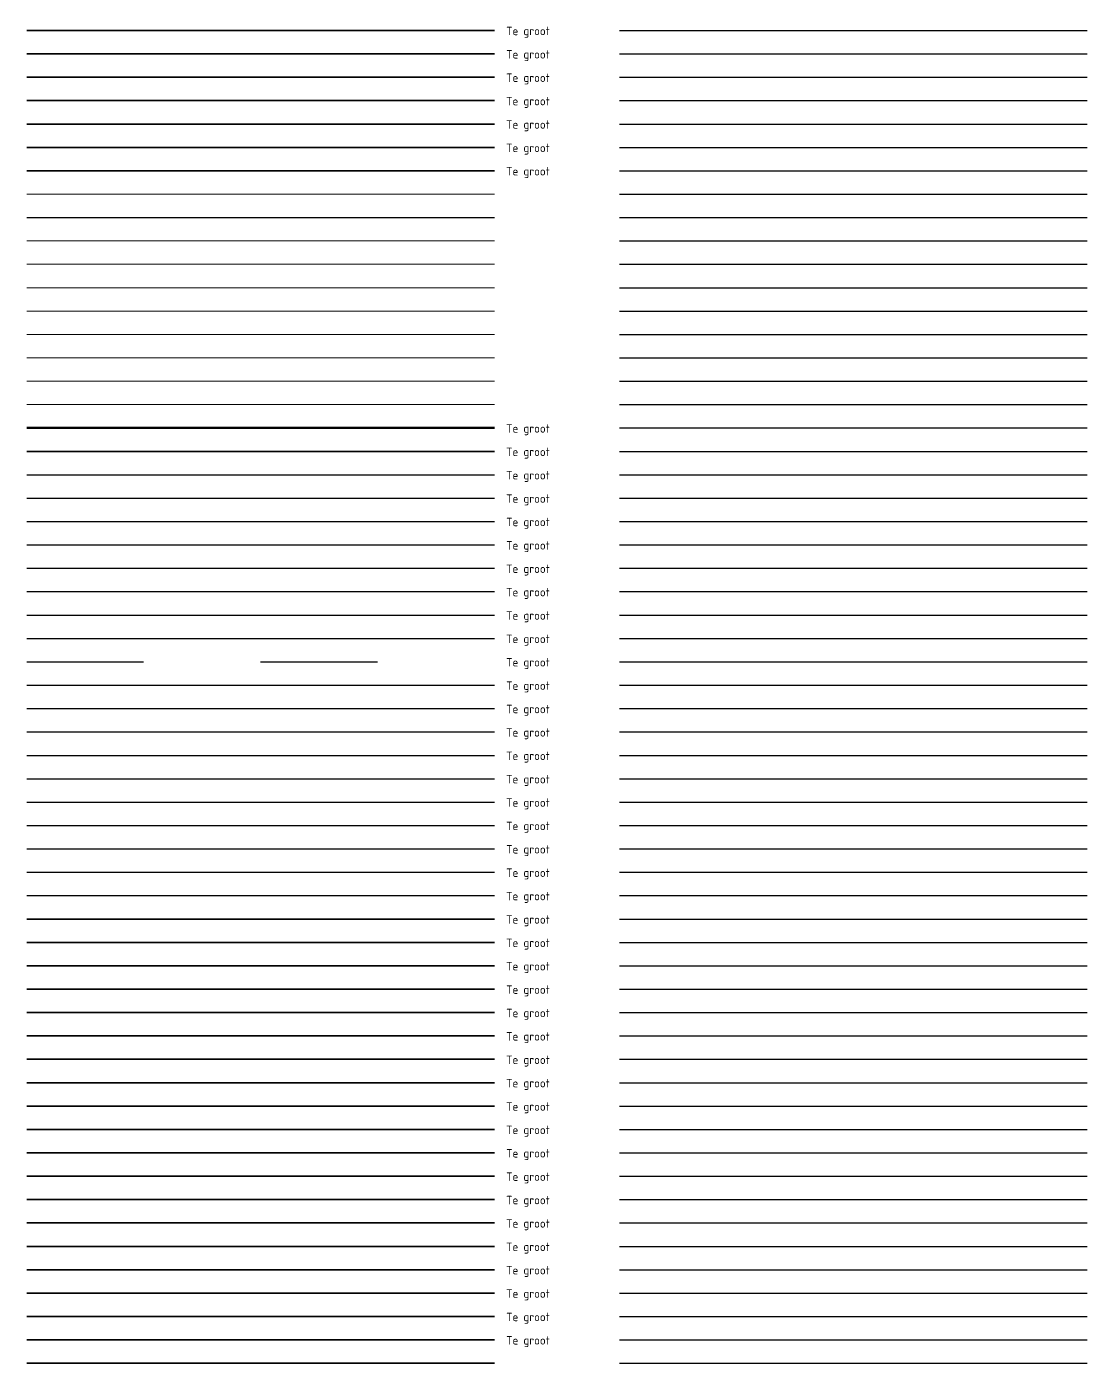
# Model space of a CAD drawing. Header units: metres. Extents: x 0 to 286, y 1 to 229.
# Drawn here: x 100 to 145.3, y 172 to 229.2 of the extents above; entities that cross this region are included whole.
import ezdxf
from ezdxf.lldxf.tags import DXFTag

# ---------------------------------------------------------------- set-up
doc = ezdxf.new("R2010")
doc.units = ezdxf.units.M
doc.linetypes.add('VH-PWSBAND-SO', pattern=[10, 5, -5])
for name, color, linetype, lineweight in [('V-WE-OG-AANPIJLING-T18', 10, 'Continuous', 18), ('V-WE-RI-PERSLEIDING-G', 210, 'V-RI-PERS-SO', 35), ('V-WE-RI-RWZI_CIRCULATIELEIDING-G', 70, 'V-RI-RWZI_CIRCULATIELEIDING-SO', 35), ('V-WE-RI-RWZI_CONDENSAATLEIDING-G', 150, 'V-RI-RWZI_CONDENSAATLEIDING-SO', 35), ('V-WE-RI-RWZI_DOCEERLEIDING-G', 210, 'V-RI-RWZI_DOCEERLEIDING-SO', 35), ('V-WE-RI-RWZI_DRIJFLEIDING-G', 170, 'V-RI-RWZI_DRIJFLEIDING-SO', 35), ('V-WE-RI-RWZI_EFFLUENTIELEIDING-G', 90, 'V-RI-RWZI_EFFLUENTIELEIDING-SO', 35), ('V-WE-RI-RWZI_HOOFDPROCESLEIDING-G', 110, 'V-RI-RWZI_HOOFDPROCESLEIDING-SO', 35), ('V-WE-RI-RWZI_IJZERCHLORIDELEIDING-G', 130, 'V-RI-RWZI_IJZERCHLORIDELEIDING-SO', 35), ('V-WE-RI-RWZI_INFLUENTIELEIDING-G', 50, 'V-RI-RWZI_INFLUENTIELEIDING-SO', 35), ('V-WE-RI-RWZI_INGEDIKTSLIBLEIDING-G', 200, 'V-RI-RWZI_INGEDIKTSLIBLEIDING-SO', 35), ('V-WE-RI-RWZI_KORTSLUITLEIDING-G', 100, 'V-RI-RWZI_KORTSLUITLEIDING-SO', 35), ('V-WE-RI-RWZI_LUCHTLEIDING-G', 7, 'V-RI-RWZI_LUCHTLEIDING-SO', 35), ('V-WE-RI-RWZI_PROCESLEIDING-G', 30, 'V-RI-RWZI_PROCESLEIDING-SO', 35), ('V-WE-RI-RWZI_RECIRCULATIELEIDING-G', 60, 'V-RI-RWZI_RECIRCULATIELEIDING-SO', 35), ('V-WE-RI-RWZI_RETOURSLIBLEIDING-G', 180, 'V-RI-RWZI_RETOURSLIBLEIDING-SO', 35), ('V-WE-RI-RWZI_SLIBLEIDING-G', 40, 'V-RI-RWZI_SLIBLEIDING-SO', 35), ('V-WE-RI-RWZI_SURPLUSSLEIDING-G', 190, 'V-RI-RWZI_SURPLUSSLEIDING-SO', 35), ('V-WE-RI-RWZI_TERREINRIOLERING-G', 10, 'V-RI-RWZI_TERREINRIOLERING-SO', 35), ('V-WE-RI-RWZI_TERREINWATERLEIDING-G', 120, 'V-RI-RWZI_TERREINWATERLEIDING-SO', 35), ('V-WE-RI-VACUUMLEIDING-G', 10, 'V-RI-VACUUM-SO', 35), ('V-WE-VH-KANTOPSLUITING_AMSTELBAND-G', 60, 'V-VH-AMSTELBAND-SO', 25), ('V-WE-VH-KANTOPSLUITING_ASFALTBAND-G', 240, 'V-VH-ASFALTBAND-SO', 25), ('V-WE-VH-KANTOPSLUITING_BUSHALTEBAND-G', 30, 'V-VH-BUSHALTEBAND-SO', 25), ('V-WE-VH-KANTOPSLUITING_ELEMENT_BOOMKRANSBAND-G', 40, 'V-VH-BOOMKRANSBAND-SO', 25), ('V-WE-VH-KANTOPSLUITING_GAZONBAND-G', 90, 'V-VH-GAZONBAND-SO', 25), ('V-WE-VH-KANTOPSLUITING_GELEIDEBAND-G', 20, 'V-VH-GELEIDEBAND-SO', 25), ('V-WE-VH-KANTOPSLUITING_HAVENBAND-G', 140, 'V-VH-HAVENBAND-SO', 25), ('V-WE-VH-KANTOPSLUITING_LEICONBLOK-G', 7, 'V-VH-LEICON-SO', 25), ('V-WE-VH-KANTOPSLUITING_OPSLUITBAND-G', 150, 'V-VH-OPSLUITBAND-SO', 25), ('V-WE-VH-KANTOPSLUITING_PLATEAUBAND-G', 30, 'V-VH-PLATEAUBAND-SO', 25), ('V-WE-VH-KANTOPSLUITING_PWSBAND-G', 120, 'V-VH-PWSBAND-SO', 25), ('V-WE-VH-KANTOPSLUITING_PWSBAND_250X130-G', 120, 'VH-PWSBAND-SO', 25), ('V-WE-VH-KANTOPSLUITING_RIJWIELPADBAND-G', 10, 'V-VH-RIJWIELPADBAND-SO', 25), ('V-WE-VH-KANTOPSLUITING_SCHEIDINGSBAND-G', 190, 'V-VH-SCHEIDINGSBAND-SO', 25), ('V-WE-VH-KANTOPSLUITING_SIGNALERINGSBAND-G', 210, 'V-VH-SIGNALERINGSBAND-SO', 25), ('V-WE-VH-KANTOPSLUITING_TALUDBAND-G', 60, 'V-VH-TALUDBAND-SO', 25), ('V-WE-VH-KANTOPSLUITING_TROTTOIRBAND-G', 210, 'V-VH-TROTTOIRBAND-SO', 25), ('V-WE-VH-KANTOPSLUITING_TROTTOIRBAND_130X150-OP DE KOP-G', 210, 'V-VH-TROTTOIRBAND_OPKOP-SO', 25), ('V-WE-VH-KANTOPSLUITING_TROTTOIRBAND_RWS-G', 210, 'V-VH-RWSBAND-SO', 25), ('V-WE-VH-KANTOPSLUITING_VOORKANTBAND-G', 7, 'V-CONTINUOUS-SO', 25), ('V-WE-VW-MARKERING_DWARS_DRIEHOEK-G', 7, 'V-VW-HAAIETAND50_L', 35), ('V-WE-VW-MARKERING_DWARS_OVERSTEEK_BLOKSTREEP-G', 7, 'V-VW-BLOK50', 50), ('V-WE-VW-MARKERING_DWARS_OVERSTEEK_KANALISATIESTREEP50-G', 7, 'V-VW-5050_STREEP', 13), ('V-WE-VW-MARKERING_LANGS_STREEP_11-G', 7, 'V-VW-11_STREEP', 13), ('V-WE-VW-MARKERING_LANGS_STREEP_13-G', 7, 'V-VW-13_STREEP', 13), ('V-WE-VW-MARKERING_LANGS_STREEP_27030-G', 7, 'V-VW-27030_STREEP', 13), ('V-WE-VW-MARKERING_LANGS_STREEP_30270-G', 7, 'V-VW-30270_STREEP', 13), ('V-WE-VW-MARKERING_LANGS_STREEP_31-G', 7, 'V-VW-31_STREEP', 13), ('V-WE-VW-MARKERING_LANGS_STREEP_33-G', 7, 'V-VW-33_STREEP', 13), ('V-WE-VW-MARKERING_LANGS_STREEP_39-G', 7, 'V-VW-39_STREEP', 13), ('V-WE-VW-MARKERING_LANGS_STREEP_91-G', 7, 'V-VW-91_STREEP', 25), ('V-WE-VW-MARKERING_LANGS_STREEP_93-G', 7, 'V-VW-93_STREEP', 13), ('V-WE-WH-GRONDWATERLIJN-G', 150, 'V-AL-GRONDWATERLIJN-SO', 35), ('V-WE-WH-OVERLOOPGEBIED-G', 150, 'V-WH-OVERLOOPGEBIED-SO', 35), ('V-WE-WH-OVERSTORT-G', 7, 'V-WH-OVERSTORT-SO', 35), ('V-WE-WH-WATERBODEM-G', 90, 'V-AL-MAAIVELD-SO', 35), ('V-WE-WH-WINTERBED-G', 150, 'V-WH-WINTERBED-SO', 35), ('V-WE-WH-WINTERBERGING-G', 150, 'V-WH-WINTERBERGING-SO', 35), ('V-WE-WH-ZOMERBED-G', 150, 'V-WH-ZOMERBED-SO', 35)]:
    doc.layers.add(name, color=color, linetype=linetype, lineweight=lineweight)
doc.styles.add('NLCS-ISO-ANNOTATIEF-T18', font='NLCS-ISO.ttf', dxfattribs={"height": 1.8})
doc.styles.get("Standard").update_dxf_attribs({"font": 'arial.ttf'})
doc.linetypes.add('V-AL-GRONDWATERLIJN-SO', pattern='A,3,[23,NLCS.SHX,S=0.5,R=0,X=0,Y=0],3,[32,NLCS.SHX,S=1,R=0,X=0,Y=0],6', length=12)
doc.linetypes.add('V-AL-MAAIVELD-SO', pattern='A,4,[23,NLCS.SHX,S=0.5,R=0,X=0,Y=0],12,[40,NLCS.SHX,S=1,R=0,X=0,Y=-0.5],12', length=28)
doc.linetypes.add('V-CONTINUOUS-SO', pattern='A,3.5,[24,NLCS.SHX,S=0.5,R=0,X=0,Y=0],3.5', length=7)
tags = doc.linetypes.add('V-RI-PERS-SO', pattern='A,3.5,[24,NLCS.SHX,S=1,R=0,X=0,Y=0],3.5,-2,["P",Standard,S=1.8,R=0,X=-0.5,Y=-0.9],-2,3.5,[24,NLCS.SHX,S=0.5,R=0,X=0,Y=0],3.5,-2,[102,NLCS.SHX,S=1,R=180,X=0,Y=0],-2', length=22).pattern_tags.tags
tags[14] = DXFTag(74, 10)
doc.linetypes.add('V-RI-RWZI_CIRCULATIELEIDING-SO', pattern='A,2,-2,1,[24,NLCS.SHX,S=1,R=0,X=0,Y=0],1,-2', length=8)
doc.linetypes.add('V-RI-RWZI_CONDENSAATLEIDING-SO', pattern='A,8,[24,NLCS.SHX,S=1,R=0,X=0,Y=0],8,-1,0,-1,0,-1', length=19)
doc.linetypes.add('V-RI-RWZI_DOCEERLEIDING-SO', pattern='A,2.5,[24,NLCS.SHX,S=1,R=0,X=0,Y=0],2.5,-2.4,1.75,-2.4', length=11.55)
doc.linetypes.add('V-RI-RWZI_DRIJFLEIDING-SO', pattern='A,2.5,[24,NLCS.SHX,S=1,R=0,X=0,Y=0],2.5,-4,0,-4,5,-4,0,-4', length=26)
doc.linetypes.add('V-RI-RWZI_EFFLUENTIELEIDING-SO', pattern='A,2.5,[24,NLCS.SHX,S=1,R=0,X=0,Y=0],2.5,-2.4,2.4,-2.4', length=12.2)
doc.linetypes.add('V-RI-RWZI_HOOFDPROCESLEIDING-SO', pattern='A,2,[24,NLCS.SHX,S=1,R=0,X=0,Y=0],2,-2,0,-2', length=8)
doc.linetypes.add('V-RI-RWZI_IJZERCHLORIDELEIDING-SO', pattern='A,8,[24,NLCS.SHX,S=1,R=0,X=0,Y=0],8,-4,0,-2,2,-2,0,-4', length=30)
doc.linetypes.add('V-RI-RWZI_INFLUENTIELEIDING-SO', pattern='A,2.5,[24,NLCS.SHX,S=1,R=0,X=0,Y=0],2.5,-1.8', length=6.8)
doc.linetypes.add('V-RI-RWZI_INGEDIKTSLIBLEIDING-SO', pattern='A,2.5,[24,NLCS.SHX,S=1,R=0,X=0,Y=0],2.5,-2.4,0,-2.4,0,-2.4', length=12.2)
doc.linetypes.add('V-RI-RWZI_KORTSLUITLEIDING-SO', pattern='A,1.25,[24,NLCS.SHX,S=1,R=0,X=0,Y=0],1.25,-1,1,-1,1,-1', length=7.5)
doc.linetypes.add('V-RI-RWZI_LUCHTLEIDING-SO', pattern='A,2.5,[24,NLCS.SHX,S=1,R=0,X=0,Y=0],2.5,-2.4,0,-2.4,0,-2.4', length=12.2)
doc.linetypes.add('V-RI-RWZI_PROCESLEIDING-SO', pattern='A,3,[24,NLCS.SHX,S=1,R=0,X=0,Y=0],3,-1.8,1.75,-1.8,1.75,-1.8,1.75,-1.8', length=18.45)
doc.linetypes.add('V-RI-RWZI_RECIRCULATIELEIDING-SO', pattern='A,7.5,[24,NLCS.SHX,S=1,R=0,X=0,Y=0],7.5,-1.5,1.5,-1.5,1.5,-1.5,1.5,-1.5', length=25.5)
doc.linetypes.add('V-RI-RWZI_RETOURSLIBLEIDING-SO', pattern='A,3,[24,NLCS.SHX,S=1,R=0,X=0,Y=0],3,-1.8,1.75,-1.8,1.75,-1.8,1.75,-1.8', length=18.45)
doc.linetypes.add('V-RI-RWZI_SLIBLEIDING-SO', pattern='A,2.5,[24,NLCS.SHX,S=1,R=0,X=0,Y=0],2.5,-3,0,-3', length=11)
doc.linetypes.add('V-RI-RWZI_SURPLUSSLEIDING-SO', pattern='A,4.5,[24,NLCS.SHX,S=1,R=0,X=0,Y=0],4.5,-3.75,0,-3.75,0,-3.75,0,-3.75', length=24)
doc.linetypes.add('V-RI-RWZI_TERREINRIOLERING-SO', pattern='A,3,[24,NLCS.SHX,S=1,R=0,X=0,Y=0],3,-1.8,2.4,-1.8,1.8,-1.8,2.4,-1.8', length=19.8)
doc.linetypes.add('V-RI-RWZI_TERREINWATERLEIDING-SO', pattern='A,12,[24,NLCS.SHX,S=1,R=0,X=-3,Y=0],-3,0,-3', length=18)
tags = doc.linetypes.add('V-RI-VACUUM-SO', pattern='A,3.5,[24,NLCS.SHX,S=1,R=0,X=0,Y=0],3.5,-2,["V",Standard,S=1.8,R=0,X=-0.5,Y=-0.9],-2,3.5,[24,NLCS.SHX,S=0.5,R=0,X=0,Y=0],3.5,-2,[102,NLCS.SHX,S=1,R=180,X=0,Y=0],-2', length=22).pattern_tags.tags
tags[14] = DXFTag(74, 10)
doc.linetypes.add('V-VH-AMSTELBAND-SO', pattern='A,8,[24,NLCS.SHX,S=1,R=0,X=0,Y=0],8,-4,0,-2,2,-2,0,-4', length=30)
doc.linetypes.add('V-VH-ASFALTBAND-SO', pattern='A,8,[24,NLCS.SHX,S=1,R=0,X=0,Y=0],8,-4,0,-2,0,-2,0,-4', length=28)
doc.linetypes.add('V-VH-BOOMKRANSBAND-SO', pattern='A,1.25,[24,NLCS.SHX,S=1,R=0,X=0,Y=0],1.25,-1,1,-1,1,-1', length=7.5)
doc.linetypes.add('V-VH-BUSHALTEBAND-SO', pattern='A,2,-2,1,[24,NLCS.SHX,S=1,R=0,X=0,Y=0],1,-2', length=8)
doc.linetypes.add('V-VH-GAZONBAND-SO', pattern='A,2.5,[24,NLCS.SHX,S=1,R=0,X=0,Y=0],2.5,-2', length=7)
doc.linetypes.add('V-VH-GELEIDEBAND-SO', pattern='A,2,-2,0,-2,1,[24,NLCS.SHX,S=1,R=0,X=0,Y=0],1,-2,0,-2', length=12)
doc.linetypes.add('V-VH-HAVENBAND-SO', pattern='A,6,[24,NLCS.SHX,S=1,R=0,X=0,Y=0],6,-3,1.5,-3,0,-3,1.5,-3', length=27)
doc.linetypes.add('V-VH-LEICON-SO', pattern='A,7.5,[24,NLCS.SHX,S=1,R=0,X=0,Y=0],7.5,-2,1,-2,2,-2,1,-2', length=27)
doc.linetypes.add('V-VH-OPSLUITBAND-SO', pattern='A,4,-2,2,-2,2,[24,NLCS.SHX,S=1,R=0,X=0,Y=0],2,-2,2,-2', length=20)
doc.linetypes.add('V-VH-PLATEAUBAND-SO', pattern='A,2,-2,0,-2,1,[24,NLCS.SHX,S=1,R=0,X=0,Y=0],1,-2,0,-2', length=12)
doc.linetypes.add('V-VH-PWSBAND-SO', pattern='A,2.5,[24,NLCS.SHX,S=1,R=0,X=0,Y=0],2.5,-5', length=10)
doc.linetypes.add('V-VH-RIJWIELPADBAND-SO', pattern='A,4,[24,NLCS.SHX,S=1,R=0,X=0,Y=0],4,-2,2,-2,0,-2,2,-2', length=20)
doc.linetypes.add('V-VH-RWSBAND-SO', pattern='A,5,[24,NLCS.SHX,S=1,R=0,X=0,Y=0],5,-2,2,-2,2,-2,2,-2', length=24)
doc.linetypes.add('V-VH-SCHEIDINGSBAND-SO', pattern='A,2,[24,NLCS.SHX,S=1,R=0,X=0,Y=0],2,-2,0,-2,0,-2', length=10)
doc.linetypes.add('V-VH-SIGNALERINGSBAND-SO', pattern='A,2,[24,NLCS.SHX,S=1,R=0,X=0,Y=0],2,-0.5,[6,NLCS.SHX,S=0.025,R=0,X=-0.1,Y=0],-0.5', length=5)
doc.linetypes.add('V-VH-TALUDBAND-SO', pattern='A,8,[24,NLCS.SHX,S=1,R=0,X=0,Y=0],8,-4,0,-2,0,-2,0,-2,0,-4', length=30)
doc.linetypes.add('V-VH-TROTTOIRBAND-SO', pattern='A,2.5,[24,NLCS.SHX,S=1,R=0,X=0,Y=0],2.5,-2,2,-2,2,-2', length=15)
doc.linetypes.add('V-VH-TROTTOIRBAND_OPKOP-SO', pattern='A,2.5,[24,NLCS.SHX,S=1,R=0,X=0,Y=0],2.5,-2,2,-0.75,[7,NLCS.SHX,S=0.25,R=0,X=0,Y=0],-0.75,2,-2', length=14.5)
doc.linetypes.add('V-VW-11_STREEP', pattern='A,1,-1,1,-1,0.5,[24,NLCS.SHX,S=0.5,R=0,X=0,Y=0],0.5,-1', length=6)
doc.linetypes.add('V-VW-13_STREEP', pattern='A,1,-3,0.5,[24,NLCS.SHX,S=0.5,R=0,X=0,Y=0],0.5,-3', length=8)
doc.linetypes.add('V-VW-27030_STREEP', pattern='A,1.35,[24,NLCS.SHX,S=0.5,R=0,X=0,Y=0],1.35,-0.3,2.7,-0.3', length=6)
doc.linetypes.add('V-VW-30270_STREEP', pattern='A,0.3,-1.35,[24,NLCS.SHX,S=0.5,R=0,X=0,Y=0],-1.35,0.3,-2.7', length=6)
doc.linetypes.add('V-VW-31_STREEP', pattern='A,3,-1,1.5,[24,NLCS.SHX,S=0.5,R=0,X=0,Y=0],1.5,-1', length=8)
doc.linetypes.add('V-VW-33_STREEP', pattern='A,3,-3,1.5,[24,NLCS.SHX,S=0.5,R=0,X=0,Y=0],1.5,-3', length=12)
doc.linetypes.add('V-VW-39_STREEP', pattern='A,3,-9,1.5,[24,NLCS.SHX,S=0.5,R=0,X=0,Y=0],1.5,-9', length=24)
doc.linetypes.add('V-VW-5050_STREEP', pattern='A,0.5,-0.25,[24,NLCS.SHX,S=0.5,R=0,X=0,Y=0],-0.25,0.5,-0.5,0.5,-0.5', length=3)
doc.linetypes.add('V-VW-91_STREEP', pattern='A,4.5,[24,NLCS.SHX,S=0.5,R=0,X=0,Y=0],4.5,-1', length=10)
doc.linetypes.add('V-VW-93_STREEP', pattern='A,9,-3,4.5,[24,NLCS.SHX,S=0.5,R=0,X=0,Y=0],4.5,-3', length=24)
doc.linetypes.add('V-VW-BLOK50', pattern='A,0,-0.5,[140,NLCS.SHX,S=1,R=0,X=-0.5,Y=0],-0.5', length=1)
doc.linetypes.add('V-VW-HAAIETAND50_L', pattern='A,0,-0.5,[142,NLCS.SHX,S=1,R=0,X=-0.625,Y=-0.25],-0.5', length=1)
doc.linetypes.add('V-WH-OVERLOOPGEBIED-SO', pattern='A,6,[24,NLCS.SHX,S=1,R=0,X=0,Y=0],6,-1.5,3,-1.5', length=18)
doc.linetypes.add('V-WH-OVERSTORT-SO', pattern='A,5,[24,NLCS.SHX,S=1,R=0,X=0,Y=0],5,-1.5,2.5,-1.5', length=15.5)
tags = doc.linetypes.add('V-WH-WINTERBED-SO', pattern='A,3,-1.75,["WB",Standard,S=1.8,R=0,X=1.5,Y=0.9],-1.75,3,-1.75,3,-1.75,1.5,[24,NLCS.SHX,S=1,R=0,X=0,Y=0],1.5,-1.75,3,-1.75', length=25.5).pattern_tags.tags
tags[6] = DXFTag(74, 10)
doc.linetypes.add('V-WH-WINTERBERGING-SO', pattern='A,1.5,[24,NLCS.SHX,S=1,R=0,X=0,Y=0],1.5,-6.5', length=9.5)
tags = doc.linetypes.add('V-WH-ZOMERBED-SO', pattern='A,3,-1.75,["ZB",Standard,S=1.8,R=0,X=1.5,Y=0.9],-1.75,3,-1.75,3,-1.75,1.5,[24,NLCS.SHX,S=1,R=0,X=0,Y=0],1.5,-1.75,3,-1.75', length=25.5).pattern_tags.tags
tags[6] = DXFTag(74, 10)

msp = doc.modelspace()

# ---------------------------------------------------------------- linework, layer by layer
at = {"layer": 'V-WE-RI-PERSLEIDING-G', "color": 1}
msp.add_line((100, 172), (120, 172), dxfattribs=at)
at = {"layer": 'V-WE-RI-RWZI_CIRCULATIELEIDING-G', "color": 1}
msp.add_line((100, 173), (120, 173), dxfattribs=at)
at = {"layer": 'V-WE-RI-RWZI_CONDENSAATLEIDING-G', "color": 1}
msp.add_line((100, 174), (120, 174), dxfattribs=at)
at = {"layer": 'V-WE-RI-RWZI_DOCEERLEIDING-G', "color": 1}
msp.add_line((100, 175), (120, 175), dxfattribs=at)
at = {"layer": 'V-WE-RI-RWZI_DRIJFLEIDING-G', "color": 1}
msp.add_line((100, 176), (120, 176), dxfattribs=at)
at = {"layer": 'V-WE-RI-RWZI_EFFLUENTIELEIDING-G', "color": 1}
msp.add_line((100, 177), (120, 177), dxfattribs=at)
at = {"layer": 'V-WE-RI-RWZI_HOOFDPROCESLEIDING-G', "color": 1}
msp.add_line((100, 178), (120, 178), dxfattribs=at)
at = {"layer": 'V-WE-RI-RWZI_IJZERCHLORIDELEIDING-G', "color": 1}
msp.add_line((100, 179), (120, 179), dxfattribs=at)
at = {"layer": 'V-WE-RI-RWZI_INFLUENTIELEIDING-G', "color": 1}
msp.add_line((100, 180), (120, 180), dxfattribs=at)
at = {"layer": 'V-WE-RI-RWZI_INGEDIKTSLIBLEIDING-G', "color": 1}
msp.add_line((100, 181), (120, 181), dxfattribs=at)
at = {"layer": 'V-WE-RI-RWZI_KORTSLUITLEIDING-G', "color": 1}
msp.add_line((100, 182), (120, 182), dxfattribs=at)
at = {"layer": 'V-WE-RI-RWZI_LUCHTLEIDING-G', "color": 1}
msp.add_line((100, 183), (120, 183), dxfattribs=at)
at = {"layer": 'V-WE-RI-RWZI_PROCESLEIDING-G', "color": 1}
msp.add_line((100, 184), (120, 184), dxfattribs=at)
at = {"layer": 'V-WE-RI-RWZI_RECIRCULATIELEIDING-G', "color": 1}
msp.add_line((100, 185), (120, 185), dxfattribs=at)
at = {"layer": 'V-WE-RI-RWZI_RETOURSLIBLEIDING-G', "color": 1}
msp.add_line((100, 186), (120, 186), dxfattribs=at)
at = {"layer": 'V-WE-RI-RWZI_SLIBLEIDING-G', "color": 1}
msp.add_line((100, 187), (120, 187), dxfattribs=at)
at = {"layer": 'V-WE-RI-RWZI_SURPLUSSLEIDING-G', "color": 1}
msp.add_line((100, 188), (120, 188), dxfattribs=at)
at = {"layer": 'V-WE-RI-RWZI_TERREINRIOLERING-G', "color": 1}
msp.add_line((100, 189), (120, 189), dxfattribs=at)
at = {"layer": 'V-WE-RI-RWZI_TERREINWATERLEIDING-G', "color": 1}
msp.add_line((100, 190), (120, 190), dxfattribs=at)
at = {"layer": 'V-WE-RI-VACUUMLEIDING-G', "color": 1}
msp.add_line((100, 191), (120, 191), dxfattribs=at)
at = {"layer": 'V-WE-VH-KANTOPSLUITING_AMSTELBAND-G', "color": 2}
msp.add_line((100, 192), (120, 192), dxfattribs=at)
at = {"layer": 'V-WE-VH-KANTOPSLUITING_ASFALTBAND-G', "color": 2}
msp.add_line((100, 193), (120, 193), dxfattribs=at)
at = {"layer": 'V-WE-VH-KANTOPSLUITING_BUSHALTEBAND-G', "color": 2}
msp.add_line((100, 194), (120, 194), dxfattribs=at)
at = {"layer": 'V-WE-VH-KANTOPSLUITING_ELEMENT_BOOMKRANSBAND-G', "color": 2}
msp.add_line((100, 195), (120, 195), dxfattribs=at)
at = {"layer": 'V-WE-VH-KANTOPSLUITING_GAZONBAND-G', "color": 2}
msp.add_line((100, 196), (120, 196), dxfattribs=at)
at = {"layer": 'V-WE-VH-KANTOPSLUITING_GELEIDEBAND-G', "color": 2}
msp.add_line((100, 197), (120, 197), dxfattribs=at)
at = {"layer": 'V-WE-VH-KANTOPSLUITING_HAVENBAND-G', "color": 2}
msp.add_line((100, 198), (120, 198), dxfattribs=at)
at = {"layer": 'V-WE-VH-KANTOPSLUITING_LEICONBLOK-G', "color": 2}
msp.add_line((100, 199), (120, 199), dxfattribs=at)
at = {"layer": 'V-WE-VH-KANTOPSLUITING_OPSLUITBAND-G', "color": 2}
msp.add_line((100, 200), (120, 200), dxfattribs=at)
at = {"layer": 'V-WE-VH-KANTOPSLUITING_PLATEAUBAND-G', "color": 2}
msp.add_line((100, 201), (120, 201), dxfattribs=at)
at = {"layer": 'V-WE-VH-KANTOPSLUITING_PWSBAND-G', "color": 2}
msp.add_line((100, 203), (120, 203), dxfattribs=at)
at = {"layer": 'V-WE-VH-KANTOPSLUITING_PWSBAND_250X130-G', "color": 2}
msp.add_line((100, 202), (120, 202), dxfattribs=at)
at = {"layer": 'V-WE-VH-KANTOPSLUITING_RIJWIELPADBAND-G', "color": 2}
msp.add_line((100, 204), (120, 204), dxfattribs=at)
at = {"layer": 'V-WE-VH-KANTOPSLUITING_SCHEIDINGSBAND-G', "color": 2}
msp.add_line((100, 205), (120, 205), dxfattribs=at)
at = {"layer": 'V-WE-VH-KANTOPSLUITING_SIGNALERINGSBAND-G', "color": 2}
msp.add_line((100, 206), (120, 206), dxfattribs=at)
at = {"layer": 'V-WE-VH-KANTOPSLUITING_TALUDBAND-G', "color": 2}
msp.add_line((100, 207), (120, 207), dxfattribs=at)
at = {"layer": 'V-WE-VH-KANTOPSLUITING_TROTTOIRBAND-G', "color": 2}
msp.add_line((100, 210), (120, 210), dxfattribs=at)
at = {"layer": 'V-WE-VH-KANTOPSLUITING_TROTTOIRBAND_130X150-OP DE KOP-G', "color": 2}
msp.add_line((100, 208), (120, 208), dxfattribs=at)
at = {"layer": 'V-WE-VH-KANTOPSLUITING_TROTTOIRBAND_RWS-G', "color": 2}
msp.add_line((100, 209), (120, 209), dxfattribs=at)
at = {"layer": 'V-WE-VH-KANTOPSLUITING_VOORKANTBAND-G', "flags": 128}
for points in [[(125.35, 229), (145.35, 229)], [(125.35, 228), (145.35, 228)], [(125.35, 227), (145.35, 227)], [(125.35, 226), (145.35, 226)], [(125.35, 225), (145.35, 225)], [(125.35, 224), (145.35, 224)], [(125.35, 223), (145.35, 223)], [(125.35, 222), (145.35, 222)], [(125.35, 221), (145.35, 221)], [(125.35, 220), (145.35, 220)], [(125.35, 219), (145.35, 219)], [(125.35, 218), (145.35, 218)], [(125.35, 217), (145.35, 217)], [(125.35, 216), (145.35, 216)], [(125.35, 215), (145.35, 215)], [(125.35, 214), (145.35, 214)], [(125.35, 213), (145.35, 213)], [(125.35, 212), (145.35, 212)], [(125.35, 211), (145.35, 211)], [(125.35, 210), (145.35, 210)], [(125.35, 209), (145.35, 209)], [(125.35, 208), (145.35, 208)], [(125.35, 207), (145.35, 207)], [(125.35, 206), (145.35, 206)], [(125.35, 205), (145.35, 205)], [(125.35, 204), (145.35, 204)], [(125.35, 203), (145.35, 203)], [(125.35, 202), (145.35, 202)], [(125.35, 201), (145.35, 201)], [(125.35, 200), (145.35, 200)], [(125.35, 199), (145.35, 199)], [(125.35, 198), (145.35, 198)], [(125.35, 197), (145.35, 197)], [(125.35, 196), (145.35, 196)], [(125.35, 195), (145.35, 195)], [(125.35, 194), (145.35, 194)], [(125.35, 193), (145.35, 193)], [(125.35, 192), (145.35, 192)], [(125.35, 191), (145.35, 191)], [(125.35, 190), (145.35, 190)], [(125.35, 189), (145.35, 189)], [(125.35, 188), (145.35, 188)], [(125.35, 187), (145.35, 187)], [(125.35, 186), (145.35, 186)], [(125.35, 185), (145.35, 185)], [(125.35, 184), (145.35, 184)], [(125.35, 183), (145.35, 183)], [(125.35, 182), (145.35, 182)], [(125.35, 181), (145.35, 181)], [(125.35, 180), (145.35, 180)], [(125.35, 179), (145.35, 179)], [(125.35, 178), (145.35, 178)], [(125.35, 177), (145.35, 177)], [(125.35, 176), (145.35, 176)], [(125.35, 175), (145.35, 175)], [(125.35, 174), (145.35, 174)], [(125.35, 173), (145.35, 173)], [(125.35, 172), (145.35, 172)]]:
    msp.add_lwpolyline(points, dxfattribs=at)
at = {"layer": 'V-WE-VW-MARKERING_DWARS_DRIEHOEK-G', "color": 3}
msp.add_line((100, 211), (120, 211), dxfattribs=at)
at = {"layer": 'V-WE-VW-MARKERING_DWARS_OVERSTEEK_BLOKSTREEP-G', "color": 3}
msp.add_line((100, 212), (120, 212), dxfattribs=at)
at = {"layer": 'V-WE-VW-MARKERING_DWARS_OVERSTEEK_KANALISATIESTREEP50-G', "color": 3}
msp.add_line((100, 213), (120, 213), dxfattribs=at)
at = {"layer": 'V-WE-VW-MARKERING_LANGS_STREEP_11-G', "color": 3}
msp.add_line((100, 214), (120, 214), dxfattribs=at)
at = {"layer": 'V-WE-VW-MARKERING_LANGS_STREEP_13-G', "color": 3}
msp.add_line((100, 215), (120, 215), dxfattribs=at)
at = {"layer": 'V-WE-VW-MARKERING_LANGS_STREEP_27030-G', "color": 3}
msp.add_line((100, 216), (120, 216), dxfattribs=at)
at = {"layer": 'V-WE-VW-MARKERING_LANGS_STREEP_30270-G', "color": 3}
msp.add_line((100, 217), (120, 217), dxfattribs=at)
at = {"layer": 'V-WE-VW-MARKERING_LANGS_STREEP_31-G', "color": 3}
msp.add_line((100, 218), (120, 218), dxfattribs=at)
at = {"layer": 'V-WE-VW-MARKERING_LANGS_STREEP_33-G', "color": 3}
msp.add_line((100, 219), (120, 219), dxfattribs=at)
at = {"layer": 'V-WE-VW-MARKERING_LANGS_STREEP_39-G', "color": 3}
msp.add_line((100, 220), (120, 220), dxfattribs=at)
at = {"layer": 'V-WE-VW-MARKERING_LANGS_STREEP_91-G', "color": 3}
msp.add_line((100, 221), (120, 221), dxfattribs=at)
at = {"layer": 'V-WE-VW-MARKERING_LANGS_STREEP_93-G', "color": 3}
msp.add_line((100, 222), (120, 222), dxfattribs=at)
at = {"layer": 'V-WE-WH-GRONDWATERLIJN-G', "color": 4}
msp.add_line((100, 223), (120, 223), dxfattribs=at)
at = {"layer": 'V-WE-WH-OVERLOOPGEBIED-G', "color": 4}
msp.add_line((100, 224), (120, 224), dxfattribs=at)
at = {"layer": 'V-WE-WH-OVERSTORT-G', "color": 4}
msp.add_line((100, 225), (120, 225), dxfattribs=at)
at = {"layer": 'V-WE-WH-WATERBODEM-G', "color": 4}
msp.add_line((100, 226), (120, 226), dxfattribs=at)
at = {"layer": 'V-WE-WH-WINTERBED-G', "color": 4}
msp.add_line((100, 227), (120, 227), dxfattribs=at)
at = {"layer": 'V-WE-WH-WINTERBERGING-G', "color": 4}
msp.add_line((100, 228), (120, 228), dxfattribs=at)
at = {"layer": 'V-WE-WH-ZOMERBED-G', "color": 4}
msp.add_line((100, 229), (120, 229), dxfattribs=at)

# ---------------------------------------------------------------- texts
at = {"layer": 'V-WE-OG-AANPIJLING-T18', "style": 'NLCS-ISO-ANNOTATIEF-T18'}
for p in [(120.5, 228.8), (120.5, 227.8), (120.5, 226.8), (120.5, 225.8), (120.5, 224.8), (120.5, 223.8), (120.5, 222.8), (120.5, 211.8), (120.5, 210.8), (120.5, 209.8), (120.5, 208.8), (120.5, 207.8), (120.5, 206.8), (120.5, 205.8), (120.5, 204.8), (120.5, 203.8), (120.5, 202.8), (120.5, 201.8), (120.5, 200.8), (120.5, 199.8), (120.5, 198.8), (120.5, 197.8), (120.5, 196.8), (120.5, 195.8), (120.5, 194.8), (120.5, 193.8), (120.5, 192.8), (120.5, 191.8), (120.5, 190.8), (120.5, 189.8), (120.5, 188.8), (120.5, 187.8), (120.5, 186.8), (120.5, 185.8), (120.5, 184.8), (120.5, 183.8), (120.5, 182.8), (120.5, 181.8), (120.5, 180.8), (120.5, 179.8), (120.5, 178.8), (120.5, 177.8), (120.5, 176.8), (120.5, 175.8), (120.5, 174.8), (120.5, 173.8), (120.5, 172.8)]:
    msp.add_text('Te groot', height=0.36, dxfattribs=at).set_placement(p)

doc.saveas('drawing.dxf')
